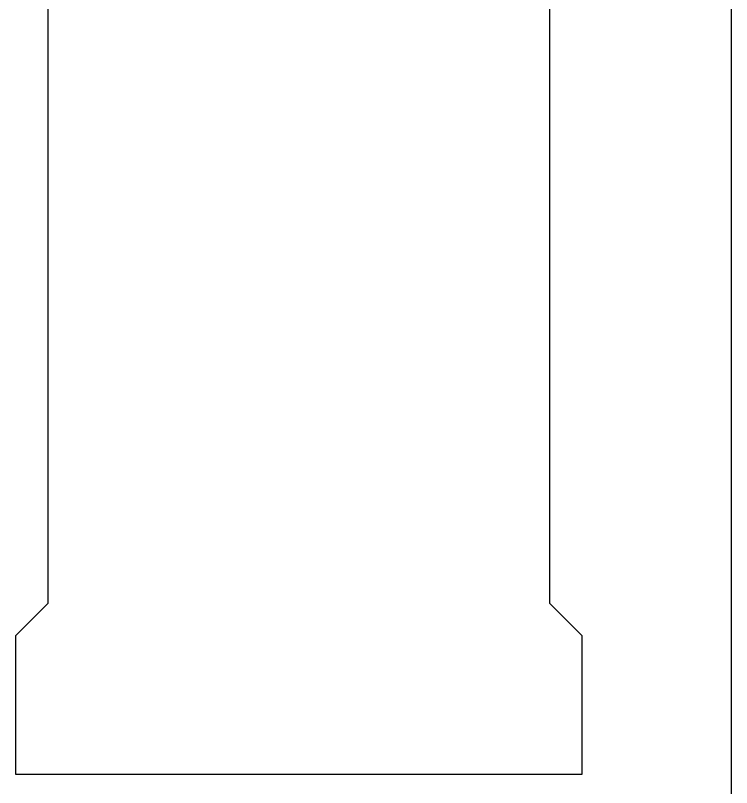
# Model space of a CAD drawing. Header units: millimetres. Extents: x 6750 to 121550, y -28210 to 66060.
# Drawn here: x 38618.08 to 38634.63, y 64543.03 to 64560.89 of the extents above; entities that cross this region are included whole.
import ezdxf

# ---------------------------------------------------------------- set-up
doc = ezdxf.new("R2010")
doc.units = ezdxf.units.MM
doc.layers.add('10000_FRONT', color=7, linetype='Continuous')
doc.layers.add('DN.1. NET LIEN MANH', color=7, linetype='Continuous', lineweight=40)

# ---------------------------------------------------------------- blocks, each defined once
blk = doc.blocks.new('A$C0C6D7916')
at = {"layer": '10000_FRONT', "linetype": 'Continuous'}
for p, q in [((-7, 0), (-7, 117.137)), ((-22.8, 97.9), (-22.8, 73.2)), ((-11.2, 73.2), (-11.2, 97.9)), ((-22.8, 73.2), (-23.55, 72.45)), ((-10.45, 72.45), (-11.2, 73.2)), ((-23.55, 72.45), (-23.55, 69.25)), ((-10.45, 69.25), (-10.45, 72.45)), ((-23.55, 69.25), (-10.45, 69.25))]:
    blk.add_line(p, q, dxfattribs=at)

msp = doc.modelspace()

# ---------------------------------------------------------------- block references
at = {"layer": 'DN.1. NET LIEN MANH'}
msp.add_blockref('A$C0C6D7916', (38641.626, 64474.092), dxfattribs=at)

doc.saveas('drawing.dxf')
